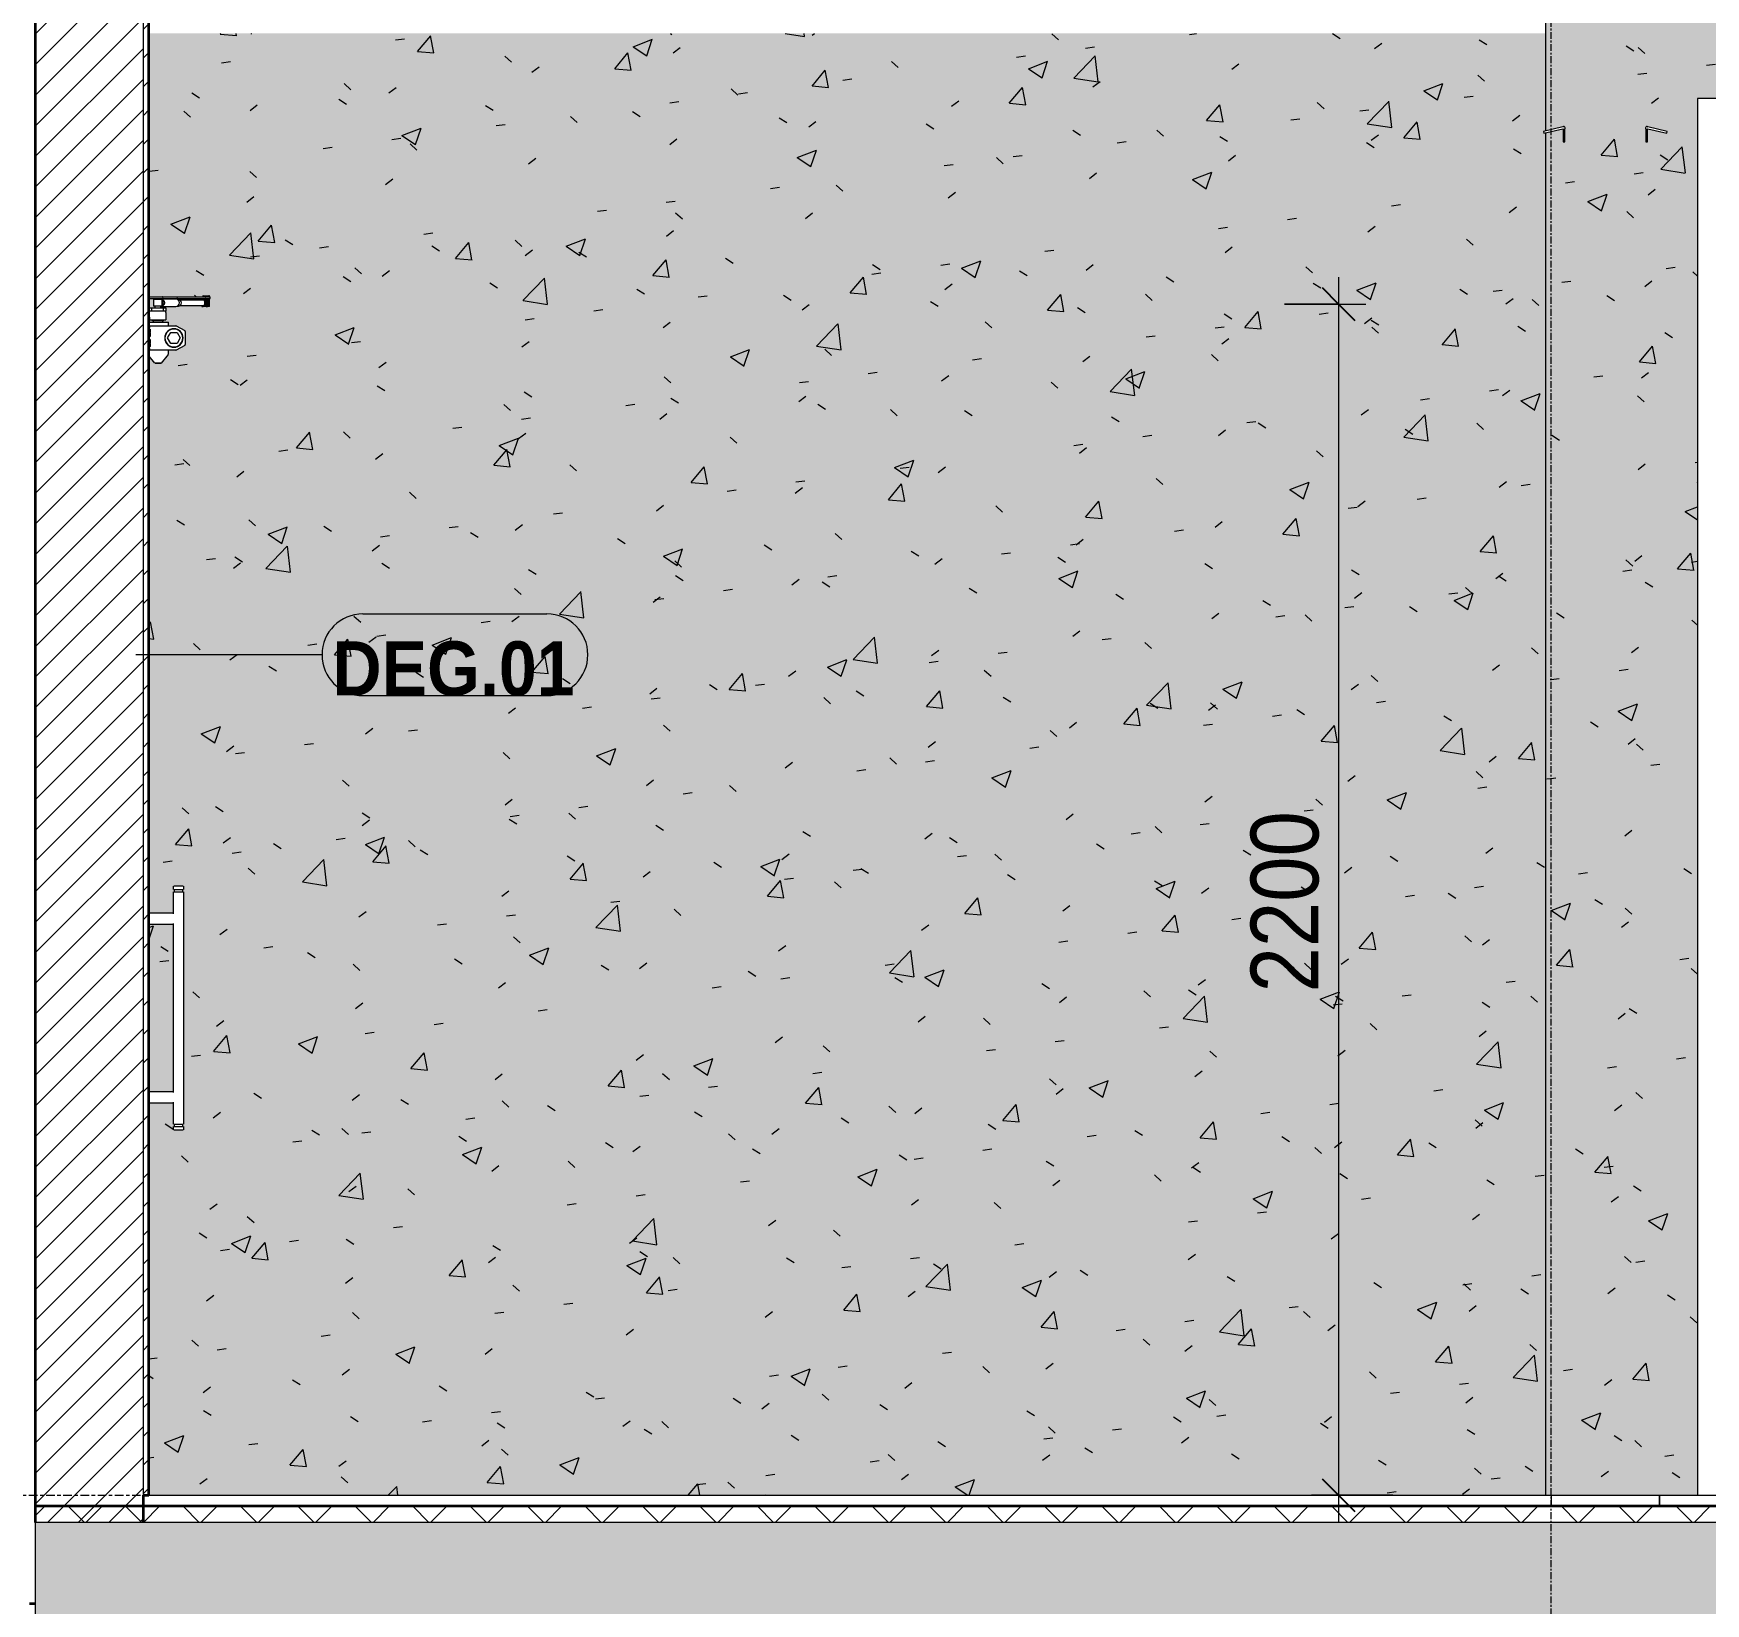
# Model space of a CAD drawing. Header units: millimetres. Extents: x 46644 to 147176, y -1287 to 53383.
# Drawn here: x 140837 to 143925, y 2000 to 4900 of the extents above; entities that cross this region are included whole.
import ezdxf

# ---------------------------------------------------------------- set-up
doc = ezdxf.new("R2010")
doc.units = ezdxf.units.MM
doc.linetypes.add('Centre', pattern=[31.75, 6.35, -4.7625, 15.875, -4.7625])
doc.linetypes.add('Grid Line', pattern=[22.225, 12.7, -3.175, 3.175, -3.175])
for name, color, linetype, lineweight in [('0-3', 130, 'Continuous', 5), ('A-ANNO-DIMS', 211, 'Continuous', 9), ('A-ANNO-DIMS-50', 211, 'Continuous', 9), ('A-DETL-GENF-3', 9, 'Continuous', 18), ('A-DETL-THIN', 151, 'Continuous', 18), ('A-DOOR', 31, 'Continuous', 18), ('A-DOOR-IDEN', 31, 'Continuous', 9), ('A-FLOR-FNSH-1', 7, 'Continuous', 35), ('A-FLOR-LEVL-2', 51, 'Centre', 9), ('A-FLOR-PATT-1', 8, 'Continuous', 18), ('A-WALL', 113, 'Continuous', 18), ('A-WALL-1', 7, 'Continuous', 35), ('A-WALL-PATT-1', 9, 'Continuous', 18), ('A-WALL-PATT-3', 111, 'Continuous', 18), ('E-LITE-EQPM', 33, 'Continuous', 18), ('I-WALL', 2, 'Continuous', 18), ('S-COLS-4', 250, 'Continuous', 18), ('S-GRID-1', 1, 'Grid Line', 9)]:
    doc.layers.add(name, color=color, linetype=linetype, lineweight=lineweight)
doc.styles.add('Arial_B', font='arialbd.ttf', dxfattribs={"width": 0.9, "height": 100})
doc.styles.add('UTM Avo', font='', dxfattribs={"width": 0.9, "height": 125})
doc.styles.get('UTM Avo').set_extended_font_data('UTM Avo')
doc.dimstyles.new('1_Dim_chi_tiet_2_5', dxfattribs={"dimscale": 304.8, "dimtxt": 124.912619, "dimasz": 0.19685, "dimexe": 0.164042, "dimexo": 0.0625, "dimgap": 0.016404, "dimtad": 1, "dimdec": 0, "dimrnd": 5, "dimzin": 0, "dimdsep": 46, "dimtxsty": 'UTM Avo', "dimblk1": 'OBLIQUE', "dimblk2": 'OBLIQUE', "dimsah": 1, "dimcen": 0.09, "dimdle": 0.164042, "dimazin": 0, "dimtfac": 1, "dimtdec": 4, "dimtix": 1, "dimtmove": 0, "dimatfit": 3, "dimfxl": 0.328084, "dimfxlon": 1, "dimtvp": 1, "dimtolj": 1, "dimtzin": 0, "dimarcsym": 2})
pattern_1 = [(50, (137750.25, 15725), (364.368, -31.8783), [38.1, -419.1]), (355, (137750.25, 15725), (-70.486, 382.113), [30.48, -335.28]), (100.451, (137780.6, 15722.34), (293.885, 350.233), [32.38, -356.18]), (46.184, (137750.25, 15826.6), (542.158, -84.086), [57.15, -628.65]), (96.636, (137795.43, 15819.6), (474.805, 494.855), [48.57, -534.27]), (351.184, (137750.25, 15826.6), (474.81, 494.85), [45.72, -502.92]), (21, (137801.05, 15801.2), (303.2285, -204.5305), [38.1, -419.1]), (326, (137801.05, 15801.2), (123.604, 368.376), [30.48, -335.28]), (71.451, (137826.3, 15784.16), (426.834, 163.843), [32.38, -356.18]), (37.5, (137750.25, 15725), (6.1766, 169.1102), [16.764, -314.452, 16.764, -323.596, -336.55]), (37.5, (137750.25, 15725), (6.1766, 169.1102), [-671.576, 16.764, -319.786]), (7.5, (137750.25, 15725), (133.6389, 200.3615), [16.764, -177.292, 16.764, -306.832, -128.27]), (7.5, (137750.25, 15725), (133.6389, 200.3615), [-517.652, 16.764, -111.506]), (327.5, (137636.96, 15725), (271.1818, -11.4584), [16.764, -110.236, 16.764, -379.476, -525.78]), (327.5, (137636.96, 15725), (271.1818, -11.4584), [-523.24, 16.764, -509.016]), (317.5, (137586.16, 15725), (296.2585, 50.853), [16.764, -148.336, 16.764, -246.38, -373.38]), (317.5, (137586.16, 15725), (296.2585, 50.853), [-428.244, 16.764, -356.616])]
pattern_2 = [(37.5, (137750.25, 15725), (-1.60031, 48.94136), [1.676, -36.932, 1.676, -41.504, -41.275]), (37.5, (137750.25, 15725), (-1.60031, 48.94136), [-81.788, 1.676, -39.599]), (7.5, (137750.25, 15725), (44.9521, 71.68268), [1.676, -19.152, 1.676, -33.122, -13.335]), (7.5, (137750.25, 15725), (44.9521, 71.68268), [-55.626, 1.676, -11.659]), (327.5, (137719.006, 15725), (79.09879, 0.14376), [1.676, -11.024, 1.676, -44.044, -59.69]), (327.5, (137719.006, 15725), (79.09879, 0.14376), [-58.42, 1.676, -58.014]), (317.5, (137719.006, 15725), (76.35522, 22.29306), [1.676, -4.674, 1.676, -28.296, -34.29]), (317.5, (137719.006, 15725), (76.35522, 22.29306), [-36.322, 1.676, -32.614])]

# ---------------------------------------------------------------- blocks, each defined once
blk = doc.blocks.new('NCV_TKTC_KET CAU_rvt-6-TKCS_SẢNH - BẬC CẤP 3 - MẶT CẮT 2')
at = {"layer": 'S-COLS-4'}
for p, q in [((112052.6, 2200), (112052.6, 2180)), ((112252.6, 2180), (112252.6, 2200))]:
    blk.add_line(p, q, dxfattribs=at)
blk = doc.blocks.new('FD_07 - DIG_01-1800x2200-CỬA ĐI 2 CÁNH 2-2150809-TKCS_SẢNH - BẬC CẤP 3 - MẶT CẮT 2')
at = {"layer": 'A-DOOR'}
for p, q in [((109462.6, 4413.5), (109488, 4413.5)), ((109462.6, 4410.5), (109488, 4410.5)), ((109464.2, 4387), (109464.2, 4393)), ((109464.2, 4393), (109468.3, 4393)), ((109468.3, 4387), (109464.2, 4387)), ((109468.3, 4393), (109489.9, 4393)), ((109468.3, 4387), (109468.3, 4393)), ((109489.9, 4387), (109468.3, 4387)), ((109471.1, 4410.5), (109471.1, 4409.5)), ((109471.1, 4410.5), (109471.1, 4409.5)), ((109473.1, 4409.5), (109471.1, 4409.5)), ((109471.1, 4409.5), (109473.1, 4409.5)), ((109473.1, 4409.5), (109471.1, 4409.5)), ((109471.1, 4409.5), (109473.1, 4409.5)), ((109471.1, 4409), (109471.1, 4396)), ((109471.1, 4409), (109487.1, 4409)), ((109487.1, 4396), (109471.1, 4396)), ((109484.2, 4409.5), (109473.1, 4409.5)), ((109473.6, 4396), (109473.6, 4393)), ((109512.3, 4409.5), (109484.2, 4409.5)), ((109484.6, 4393), (109484.6, 4396)), ((109484.6, 4395.5), (109512.3, 4395.5)), ((109487.1, 4396), (109487.1, 4409)), ((109487.1, 4409), (109487.8, 4409)), ((109487.8, 4396), (109487.1, 4396)), ((109487.5, 4398.3), (109487.5, 4406.7)), ((109487.5, 4398.3), (109487.5, 4406.7)), ((109488, 4413.5), (109489.2, 4413.5)), ((109488, 4410.5), (109489.2, 4410.5)), ((109488.6, 4413.5), (109488.1, 4413.5)), ((109488.1, 4413.5), (109488.6, 4413.5)), ((109488.1, 4413.5), (109489.2, 4413.5)), ((109489.2, 4412.5), (109488.1, 4412.5)), ((109488.6, 4410.5), (109488.1, 4410.5)), ((109488.1, 4410.5), (109488.6, 4410.5)), ((109488.1, 4410.5), (109489.2, 4410.5)), ((109489.2, 4413.5), (109514.7, 4413.5)), ((109489.2, 4410.5), (109514.7, 4410.5)), ((109489.9, 4393), (109494.2, 4393)), ((109489.9, 4387), (109489.9, 4393)), ((109494.2, 4387), (109489.9, 4387)), ((109494.2, 4393), (109494.2, 4387)), ((109539.1, 4409.5), (109512.3, 4409.5)), ((109514.7, 4413.5), (109515.7, 4413.5)), ((109514.7, 4413.5), (109515.7, 4413.5)), ((109515.7, 4412.5), (109514.7, 4412.5)), ((109514.7, 4410.5), (109515.7, 4410.5)), ((109514.7, 4410.5), (109515.7, 4410.5)), ((109515.7, 4413.5), (109566.4, 4413.5)), ((109515.7, 4410.5), (109566.4, 4410.5)), ((109517, 4408.5), (109515.7, 4408.5)), ((109517, 4408.5), (109515.7, 4408.5)), ((109515.7, 4396.5), (109517, 4396.5)), ((109515.7, 4396.5), (109517, 4396.5)), ((109567, 4407.5), (109520.1, 4407.5)), ((109520.1, 4397.5), (109567, 4397.5)), ((109539.1, 4409.5), (109541.1, 4409.5)), ((109541.1, 4409.5), (109539.1, 4409.5)), ((109539.1, 4409.5), (109541.1, 4409.5)), ((109541.1, 4409.5), (109539.1, 4409.5)), ((109541.1, 4409.5), (109541.1, 4410.5)), ((109541.1, 4409.5), (109541.1, 4410.5)), ((109563, 4409.5), (109561, 4409.5)), ((109561, 4409.5), (109562, 4409.5)), ((109561, 4395.5), (109563, 4395.5)), ((109562, 4395.5), (109561, 4395.5)), ((109562, 4409.5), (109562.5, 4409.5)), ((109562.5, 4395.5), (109562, 4395.5)), ((109562.5, 4415.3), (109562.5, 4413.5)), ((109562.5, 4415.3), (109574.5, 4415.3)), ((109563.3, 4415.3), (109562.5, 4415.3)), ((109562.5, 4415.3), (109562.5, 4413.5)), ((109562.5, 4415.3), (109563.3, 4415.3)), ((109563.3, 4415.3), (109562.5, 4415.3)), ((109563, 4409.5), (109564.1, 4409.5)), ((109564.1, 4395.5), (109563, 4395.5)), ((109563.5, 4410.5), (109563.5, 4409.5)), ((109563.5, 4410.5), (109563.5, 4409.5)), ((109564.1, 4409.5), (109566.8, 4409.5)), ((109564.1, 4407.5), (109564.1, 4409.5)), ((109564.1, 4395.5), (109564.1, 4397.5)), ((109566.8, 4395.5), (109564.1, 4395.5)), ((109565.1, 4406.5), (109567, 4406.5)), ((109567, 4398.5), (109565.1, 4398.5)), ((109566.4, 4413.5), (109568, 4413.5)), ((109566.4, 4410.5), (109568, 4410.5)), ((109566.8, 4409.5), (109569.9, 4409.5)), ((109569.9, 4395.5), (109566.8, 4395.5)), ((109567, 4406.5), (109567.3, 4406.5)), ((109567.3, 4398.5), (109567, 4398.5)), ((109568, 4413.5), (109567.3, 4413.5)), ((109568, 4410.5), (109567.3, 4410.5)), ((109567.3, 4410.5), (109568, 4410.5)), ((109567.3, 4410.5), (109568, 4410.5)), ((109568, 4410.5), (109567.3, 4410.5)), ((109568, 4413.5), (109575.7, 4413.5)), ((109568, 4410.5), (109575.7, 4410.5)), ((109570.8, 4409.5), (109568.8, 4409.5)), ((109568.8, 4395.5), (109570.8, 4395.5)), ((109569, 4400.7), (109569, 4404.3)), ((109570.5, 4409.5), (109569.9, 4409.5)), ((109569.9, 4409.5), (109570.8, 4409.5)), ((109570.8, 4409.5), (109570.2, 4409.5)), ((109570.2, 4409.5), (109570.8, 4409.5)), ((109570.2, 4395.5), (109570.8, 4395.5)), ((109570.8, 4395.5), (109570.2, 4395.5)), ((109570.8, 4409.5), (109572.3, 4409.5)), ((109572.3, 4395.5), (109570.8, 4395.5)), ((109572.3, 4409.5), (109575, 4409.5)), ((109572.3, 4395.5), (109572.3, 4409.5)), ((109575, 4395.5), (109572.3, 4395.5)), ((109573.5, 4409.5), (109573.5, 4410.5)), ((109573.5, 4409.5), (109573.5, 4410.5)), ((109574.5, 4415.3), (109573.7, 4415.3)), ((109573.7, 4415.3), (109574.5, 4415.3)), ((109574.5, 4415.3), (109573.7, 4415.3)), ((109574.5, 4413.5), (109574.5, 4415.3)), ((109574.5, 4413.5), (109574.5, 4415.3)), ((109575, 4395.5), (109575, 4409.5)), ((109575.7, 4413.5), (109575.7, 4413.5)), ((109575.7, 4413.5), (109575.7, 4413.5)), ((109575.7, 4410.5), (109575.7, 4410.5)), ((109575.7, 4410.5), (109575.7, 4410.5)), ((109576.1, 4410.5), (109576.1, 4413.5)), ((109576.1, 4410.5), (109576.1, 4413.5)), ((109464.2, 4360), (109462.6, 4360)), ((109462.7, 4367), (109474.6, 4367)), ((109464.1, 4360), (109462.7, 4360)), ((109464, 4318), (109464, 4357)), ((109464.2, 4376.1), (109464.2, 4384.4)), ((109464.2, 4371), (109494.2, 4371)), ((109464.2, 4360), (109465.3, 4360)), ((109465.3, 4360), (109468.3, 4360)), ((109468.3, 4360), (109512.5, 4360)), ((109469.6, 4369), (109469.6, 4371)), ((109473.3, 4369), (109469.6, 4369)), ((109470.6, 4369), (109470.6, 4367)), ((109470.6, 4369), (109470.6, 4367)), ((109476.9, 4369), (109473.3, 4369)), ((109474.6, 4367), (109499.2, 4367)), ((109476.9, 4371), (109476.9, 4369)), ((109482, 4369), (109476.9, 4369)), ((109487, 4369), (109482, 4369)), ((109487, 4369), (109487, 4371)), ((109488.3, 4369), (109487, 4369)), ((109489.7, 4369), (109488.3, 4369)), ((109488.6, 4367), (109488.6, 4369)), ((109488.6, 4367), (109488.6, 4369)), ((109489.7, 4369), (109489.7, 4371)), ((109494.2, 4384.4), (109494.2, 4376.1)), ((109499.2, 4360), (109499.2, 4367)), ((109513.4, 4359.7), (109529, 4351.1)), ((109497.4, 4337.5), (109503.2, 4347.5)), ((109503.2, 4327.5), (109497.4, 4337.5)), ((109503.2, 4347.5), (109514.8, 4347.5)), ((109514.8, 4327.5), (109503.2, 4327.5)), ((109529, 4323.9), (109513.4, 4315.3)), ((109514.8, 4347.5), (109520.5, 4337.5)), ((109520.5, 4337.5), (109514.8, 4327.5)), ((109530, 4349.3), (109530, 4325.7)), ((109462.6, 4315), (109464.2, 4315)), ((109462.6, 4304), (109473.4, 4291.3)), ((109462.7, 4315), (109464.1, 4315)), ((109465.3, 4315), (109464.2, 4315)), ((109468.3, 4315), (109465.3, 4315)), ((109512.5, 4315), (109468.3, 4315)), ((109485.9, 4291.3), (109498.9, 4306.7)), ((109499.1, 4307.4), (109499.1, 4315)), ((109476.1, 4291), (109483.1, 4291)), ((109483.1, 4291), (109476.1, 4291)), ((109483.1, 4291), (109476.1, 4291)), ((109476.1, 4291), (109483.1, 4291)), ((109507.6, 3325), (109507.6, 3319)), ((109507.6, 3325), (109507.6, 3319)), ((109507.6, 3314.8), (109507.6, 3273.7)), ((109507.6, 3314.8), (109507.6, 3274.9)), ((109517.6, 3325), (109509, 3325)), ((109509, 3325), (109509, 3325)), ((109509, 3319), (109517.6, 3319)), ((109509, 3319), (109509, 3319)), ((109509, 3314.8), (109517.6, 3314.8)), ((109509, 3314.8), (109509, 3314.8)), ((109509.6, 3319), (109509.6, 3314.8)), ((109509.6, 3319), (109509.6, 3314.8)), ((109526.3, 3325), (109517.6, 3325)), ((109517.6, 3319), (109526.3, 3319)), ((109517.6, 3314.8), (109526.3, 3314.8)), ((109525.7, 3314.8), (109525.7, 3319)), ((109525.7, 3314.8), (109525.7, 3319)), ((109526.3, 3325), (109526.3, 3325)), ((109526.3, 3319), (109526.3, 3319)), ((109526.3, 3314.8), (109526.3, 3314.8)), ((109527.6, 3319), (109527.6, 3325)), ((109527.6, 3319), (109527.6, 3325)), ((109527.6, 2885.2), (109527.6, 3314.8)), ((109527.6, 2885.2), (109527.6, 3314.8)), ((109509, 3275), (109462.6, 3275)), ((109462.6, 3255), (109509, 3255)), ((109507.6, 3256.3), (109507.6, 2943.7)), ((109507.6, 3255), (109507.6, 2945)), ((109509, 2945), (109462.6, 2945)), ((109462.6, 2925), (109509, 2925)), ((109507.6, 2926.3), (109507.6, 2885.2)), ((109507.6, 2925.1), (109507.6, 2885.2)), ((109507.6, 2881), (109507.6, 2875)), ((109507.6, 2881), (109507.6, 2875)), ((109509, 2885.2), (109517.6, 2885.2)), ((109509, 2885.2), (109509, 2885.2)), ((109509, 2881), (109517.6, 2881)), ((109509, 2881), (109509, 2881)), ((109509, 2875), (109517.6, 2875)), ((109509, 2875), (109509, 2875)), ((109509.6, 2885.2), (109509.6, 2881)), ((109509.6, 2885.2), (109509.6, 2881)), ((109517.6, 2885.2), (109526.3, 2885.2)), ((109517.6, 2881), (109526.3, 2881)), ((109517.6, 2875), (109526.3, 2875)), ((109525.7, 2881), (109525.7, 2885.2)), ((109525.7, 2881), (109525.7, 2885.2)), ((109526.3, 2885.2), (109526.3, 2885.2)), ((109526.3, 2881), (109526.3, 2881)), ((109526.3, 2875), (109526.3, 2875)), ((109527.6, 2875), (109527.6, 2881)), ((109527.6, 2875), (109527.6, 2881))]:
    blk.add_line(p, q, dxfattribs=at)
at = {"layer": 'A-DOOR', "flags": 128}
for points in [[(109566.3, 4402.5), (109566.3, 4403.3), (109566.2, 4404), (109566, 4404.7), (109565.8, 4405.4), (109565.5, 4406), (109565.1, 4406.5)], [(109565.1, 4398.5), (109565.5, 4399), (109565.8, 4399.6), (109566, 4400.3), (109566.2, 4401), (109566.3, 4401.7), (109566.3, 4402.5)], [(109464.2, 4360), (109464.2, 4359.9), (109464.1, 4359.7), (109464.1, 4359.3), (109464, 4358.9), (109464, 4358.3), (109464, 4357.7), (109464, 4357)], [(109464, 4318), (109464, 4317.3), (109464, 4316.7), (109464, 4316.1), (109464.1, 4315.7), (109464.1, 4315.3), (109464.2, 4315.1), (109464.2, 4315)], [(109474.1, 4291), (109476.6, 4291), (109482, 4291), (109485.2, 4291), (109485.2, 4291)], [(109485.2, 4291), (109482.6, 4291), (109477.3, 4291), (109474.1, 4291), (109474.1, 4291)], [(109485.2, 4291), (109482.6, 4291), (109477.3, 4291), (109474.1, 4291), (109474.1, 4291)], [(109474.1, 4291), (109476.6, 4291), (109482, 4291), (109485.2, 4291), (109485.2, 4291)]]:
    blk.add_lwpolyline(points, dxfattribs=at)
at = {"layer": 'A-DOOR'}
for centre, radius, start, end in [((109509, 4337.5), 17, 0, 180), ((109512.5, 4358), 2, 60.8025, 90), ((109509, 4337.5), 17, 180, 360), ((109509, 4337.5), 16.5, 0, 180), ((109509, 4337.5), 16.5, 180, 0), ((109528, 4349.3), 2, 0, 60.8025), ((109528, 4325.7), 2, 299.1975, 0), ((109528, 4349.3), 2, 12.1605, 48.642), ((109528, 4325.7), 2, 311.358, 347.8395), ((109512.5, 4317), 2, 270, 299.1975)]:
    blk.add_arc(centre, radius, start, end, dxfattribs=at)
for centre, major_axis, ratio, start_param, end_param in [((109464.2, 4381), (0, 6), 0.000349, 5.323254, 6.283185), ((109484.2, 4402.5), (0, 7), 0.965835, 5.923077, 6.536775), ((109484.2, 4402.5), (0, 7), 0.965835, 3.201065, 3.501701), ((109485.4, 4402.5), (0, 6.79), 0.259156, 4.712389, 4.957067), ((109485.4, 4402.5), (0, 6.79), 0.259156, 4.467711, 4.712389), ((109487.5, 4402.5), (0, 2.5), 0.259156, 4.712389, 6.806784), ((109487.5, 4402.5), (0, 2.5), 0.259156, 2.617994, 4.712389), ((109487.3, 4402.5), (0, 6.79), 0.259156, 4.712389, 5.992125), ((109487.3, 4402.5), (0, 6.79), 0.259156, 3.432653, 4.712389), ((109494.2, 4381), (0, 6), 0.000349, 5.323254, 6.283185), ((109512.3, 4402.5), (0, 7), 0.965835, 4.712389, 6.283185), ((109512.3, 4402.5), (0, 7), 0.965835, 3.141593, 4.712389), ((109517, 4402.5), (0, 6), 0.965835, 4.712389, 6.462882), ((109517, 4402.5), (0, 6), 0.965835, 6.021386, 6.462882), ((109517, 4402.5), (0, 6), 0.965835, 2.961896, 4.712389), ((109517, 4402.5), (0, 6), 0.965835, 2.961896, 3.403392), ((109561, 4402.5), (0, 7), 0.259156, 2.366478, 3.141593), ((109561, 4402.5), (0, 7), 0.259156, 0, 0.772029), ((109561, 4402.5), (0, 7), 0.259156, 0, 0.261799), ((109561, 4402.5), (0, 7), 0.259156, 2.879793, 3.141593), ((109563, 4402.5), (0, 7), 0.259156, 0, 0.772029), ((109563, 4402.5), (0, 7), 0.259156, 2.366478, 3.141593), ((109568.8, 4402.5), (0, 7), 0.259156, 0, 1.570796), ((109568.8, 4402.5), (0, 7), 0.259156, 1.570796, 3.141593), ((109570.8, 4402.5), (0, 7), 0.259156, 0, 1.570796), ((109570.8, 4402.5), (0, 7), 0.259156, 1.570796, 3.141593), ((109566.1, 4402.5), (0, 5), 0.965835, 5.402701, 5.57145), ((109566.1, 4402.5), (0, 5), 0.965835, 3.852701, 4.022077), ((109570.2, 4402.5), (0, 2.5), 0.259156, 4.712389, 7.853982), ((109570.2, 4402.5), (0, 2.5), 0.259156, 1.570796, 4.712389), ((109566.1, 4402.5), (0, 5), 0.965835, 5.172597, 5.346026), ((109566.1, 4402.5), (0, 5), 0.965835, 4.078968, 4.252181), ((109566.1, 4402.5), (0, 5), 0.965835, 4.787008, 4.942493), ((109566.1, 4402.5), (0, 5), 0.965835, 4.482285, 4.636046), ((109567, 4402.5), (0, 5), 0.965835, 5.200993, 5.235988), ((109464.2, 4383), (0, 12), 0.000349, 2.181662, 3.141593), ((109494.2, 4383), (0, 12), 0.000349, 2.181662, 3.141593)]:
    blk.add_ellipse(centre, major_axis=major_axis, ratio=ratio, start_param=start_param, end_param=end_param, dxfattribs=at)
for points, knots in [([(109488.8, 4407.8), (109488.9, 4407.7), (109489.1, 4407.5), (109489.4, 4407.3), (109489.6, 4407), (109489.8, 4406.8), (109489.9, 4406.7), (109490, 4406.5), (109490.2, 4406.3), (109490.3, 4406.1), (109490.5, 4405.8), (109490.6, 4405.6), (109490.7, 4405.4), (109490.8, 4405.3), (109490.9, 4405), (109491.1, 4404.8), (109491.2, 4404.4), (109491.3, 4404), (109491.4, 4403.7), (109491.5, 4403.2), (109491.5, 4402.8), (109491.5, 4402.5)], [0.2, 0.2, 0.2, 0.2, 0.25, 0.3, 0.35, 0.375, 0.4, 0.425, 0.45, 0.5, 0.55, 0.575, 0.6, 0.625, 0.65, 0.7, 0.75, 0.8, 0.85, 0.9, 1, 1, 1, 1]), ([(109491.5, 4402.5), (109491.5, 4402.2), (109491.5, 4401.8), (109491.4, 4401.3), (109491.3, 4401), (109491.2, 4400.6), (109491.1, 4400.2), (109490.9, 4400), (109490.8, 4399.7), (109490.7, 4399.6), (109490.6, 4399.4), (109490.5, 4399.2), (109490.3, 4398.9), (109490.2, 4398.7), (109490, 4398.5), (109489.9, 4398.3), (109489.8, 4398.2), (109489.6, 4398), (109489.4, 4397.7), (109489.1, 4397.5), (109488.9, 4397.3), (109488.8, 4397.2)], [0, 0, 0, 0, 0.1, 0.15, 0.2, 0.25, 0.3, 0.35, 0.375, 0.4, 0.425, 0.45, 0.5, 0.55, 0.575, 0.6, 0.625, 0.65, 0.7, 0.75, 0.8, 0.8, 0.8, 0.8]), ([(109464.2, 4347), (109464.2, 4348.2), (109464.3, 4350), (109464.4, 4351.9), (109464.5, 4352.9), (109464.7, 4353.5), (109464.8, 4353.7), (109465, 4353.4), (109465.1, 4352.6), (109465.2, 4351.4), (109465.3, 4350.4), (109465.3, 4349.9)], [0, 0, 0, 0, 0.2, 0.3, 0.4, 0.5, 0.6, 0.7, 0.8, 0.9, 1, 1, 1, 1]), ([(109465.3, 4344.1), (109465.3, 4343), (109465.2, 4341.7), (109465, 4340.6), (109464.8, 4340.3), (109464.7, 4340.5), (109464.5, 4341.1), (109464.4, 4342.1), (109464.3, 4343.5), (109464.2, 4345.2), (109464.2, 4346.4), (109464.2, 4347)], [0, 0, 0, 0, 0.2, 0.3, 0.4, 0.5, 0.6, 0.7, 0.8, 0.9, 1, 1, 1, 1]), ([(109464.2, 4328), (109464.2, 4329.2), (109464.3, 4331), (109464.4, 4332.9), (109464.5, 4333.9), (109464.7, 4334.5), (109464.8, 4334.7), (109465, 4334.4), (109465.1, 4333.6), (109465.2, 4332.4), (109465.3, 4331.4), (109465.3, 4330.9)], [0, 0, 0, 0, 0.2, 0.3, 0.4, 0.5, 0.6, 0.7, 0.8, 0.9, 1, 1, 1, 1]), ([(109465.3, 4325.1), (109465.3, 4324), (109465.2, 4322.7), (109465, 4321.6), (109464.8, 4321.3), (109464.7, 4321.5), (109464.5, 4322.1), (109464.4, 4323.1), (109464.3, 4324.5), (109464.2, 4326.2), (109464.2, 4327.4), (109464.2, 4328)], [0, 0, 0, 0, 0.2, 0.3, 0.4, 0.5, 0.6, 0.7, 0.8, 0.9, 1, 1, 1, 1])]:
    blk.add_open_spline(points, degree=3, knots=knots, dxfattribs=at)
for points in [[(109465.3, 4349.9), (109465.3, 4349.4), (109465.4, 4348.5), (109465.5, 4347.5), (109465.5, 4347)], [(109465.5, 4347), (109465.5, 4346.5), (109465.4, 4345.5), (109465.3, 4344.6), (109465.3, 4344.1)], [(109465.3, 4330.9), (109465.3, 4330.4), (109465.4, 4329.5), (109465.5, 4328.5), (109465.5, 4328)], [(109465.5, 4328), (109465.5, 4327.5), (109465.4, 4326.5), (109465.3, 4325.6), (109465.3, 4325.1)]]:
    blk.add_open_spline(points, degree=3, dxfattribs=at)
blk = doc.blocks.new('Thang may HIEN - Dài x Rộng - 2000x2000-2402870-TKCS_SẢNH - BẬC CẤP 3 - MẶT CẮT 2')
at = {"layer": 'A-DOOR'}
for p, q in [((112322.6, 4780), (112322.6, 2200)), ((113607.9, 4780), (112322.6, 4780)), ((112612.6, 2200), (112612.6, 4490)), ((112612.6, 4490), (113607.9, 4490)), ((112702.6, 4400), (112612.6, 4490)), ((112702.6, 2200), (112702.6, 4400)), ((112702.6, 4400), (113607.9, 4400)), ((113192.6, 4400), (113192.6, 2200)), ((113212.6, 4400), (113212.6, 2200)), ((112412.6, 3405.9), (112412.6, 3005.9)), ((112522.6, 3405.9), (112412.6, 3405.9)), ((112522.6, 3005.9), (112522.6, 3405.9)), ((112412.6, 3005.9), (112522.6, 3005.9)), ((112322.6, 2200), (112612.6, 2200)), ((112622.6, 2200), (112612.6, 2200))]:
    blk.add_line(p, q, dxfattribs=at)
blk = doc.blocks.new('LIC_06-ĐÈN LED TRÒN DOWNLIGHT_ P_18W - LIC_06-ĐÈN LED TRÒN DOWNLIGHT_ P_18W - ÁNH SÁNG 6000K-1339139-TKCS_SẢNH - BẬC CẤP 3 - MẶT CẮT 2')
at = {"layer": 'E-LITE-EQPM'}
for p, q in [((112074.2, 4727.2), (112038.2, 4719)), ((112266.9, 4719), (112230.9, 4727.2)), ((112038.2, 4719), (112038.9, 4716)), ((112038.9, 4716), (112074, 4724.1)), ((112074.6, 4723.5), (112074.6, 4700)), ((112074.6, 4700), (112077.6, 4700)), ((112077.6, 4700), (112077.6, 4723.5)), ((112227.6, 4723.5), (112227.6, 4700)), ((112227.6, 4700), (112230.6, 4700)), ((112230.6, 4700), (112230.6, 4723.5)), ((112231.1, 4724.1), (112266.2, 4716)), ((112266.2, 4716), (112266.9, 4719))]:
    blk.add_line(p, q, dxfattribs=at)
for centre, radius, start, end in [((112076.1, 4725.5), 2.5, 306.8266, 137.5673), ((112229.1, 4725.5), 2.5, 42.4327, 233.1734), ((112076.7, 4726.2), 3.47, 218.3939, 231.6061), ((112228.4, 4726.2), 3.47, 308.3939, 321.6061)]:
    blk.add_arc(centre, radius, start, end, dxfattribs=at)
blk = doc.blocks.new('STN_Door Tag - STN_Door Tag-1788670-TKCS_SẢNH - BẬC CẤP 3 - MẶT CẮT 2')
at = {"layer": 'A-DOOR-IDEN'}
for p, q in [((109858, 3827.9), (110198, 3827.9)), ((109858, 3676.9), (110198, 3676.9))]:
    blk.add_line(p, q, dxfattribs=at)
for centre, start, end in [((109858, 3752.4), 90, 270), ((110198, 3752.4), 270, 90)]:
    blk.add_arc(centre, 75.5, start, end, dxfattribs=at)
blk = doc.blocks.new('DIMBLOCK53-TKCS_SẢNH - BẬC CẤP 3 - MẶT CẮT 2')
at = {"layer": 'A-ANNO-DIMS-50'}
for p, q in [((143247.2, 4450), (143247.2, 2150)), ((143147.2, 4400), (143297.2, 4400)), ((143247.2, 4400), (143147.2, 4400)), ((143347.2, 2200), (143197.2, 2200)), ((143247.2, 2200), (143347.2, 2200))]:
    blk.add_line(p, q, dxfattribs=at)
at = {"layer": 'A-ANNO-DIMS-50', "lineweight": 25}
for p, q in [((143247.2, 4400), (143217.2, 4430)), ((143247.2, 4400), (143277.2, 4370)), ((143247.2, 2200), (143217.2, 2230)), ((143247.2, 2200), (143277.2, 2170))]:
    blk.add_line(p, q, dxfattribs=at)
at = {"layer": 'A-ANNO-DIMS-50', "color": 0, "insert": (143084.8, 3128.8), "char_height": 125, "width": 410.824, "attachment_point": 1, "rotation": 90, "line_spacing_factor": 1.110334, "style": 'UTM Avo'}
blk.add_mtext('2200', dxfattribs=at)
blk = doc.blocks.new('_Oblique')
at = {"color": 0, "linetype": 'ByBlock', "lineweight": -2}
blk.add_line((-0.5, -0.5), (0.5, 0.5), dxfattribs=at)

msp = doc.modelspace()

# ---------------------------------------------------------------- hatches: boundary and pattern name
at = {"layer": 'A-DETL-GENF-3'}
h = msp.add_hatch(dxfattribs=at)
h.set_pattern_fill('FP_45', color=256, style=0, pattern_type=2)
h.set_pattern_definition([(50, (137750.25, 15725), (364.368, -31.8783), [38.1, -419.1]), (355, (137750.25, 15725), (-70.486, 382.113), [30.48, -335.28]), (100.451, (137780.6, 15722.34), (293.885, 350.233), [32.38, -356.18]), (46.184, (137750.25, 15826.6), (542.158, -84.086), [57.15, -628.65]), (96.636, (137795.43, 15819.6), (474.805, 494.855), [48.57, -534.27]), (351.184, (137750.25, 15826.6), (474.81, 494.85), [45.72, -502.92]), (21, (137801.05, 15801.2), (303.2285, -204.5305), [38.1, -419.1]), (326, (137801.05, 15801.2), (123.604, 368.376), [30.48, -335.28]), (71.451, (137826.3, 15784.16), (426.834, 163.843), [32.38, -356.18]), (37.5, (137750.25, 15725), (6.1766, 169.1102), [3.353, -327.863, 3.353, -337.007, -336.55]), (37.5, (137750.25, 15725), (6.1766, 169.1102), [-671.576, 3.353, -333.197]), (7.5, (137750.25, 15725), (133.6389, 200.3615), [3.353, -190.703, 3.353, -320.243, -128.27]), (7.5, (137750.25, 15725), (133.6389, 200.3615), [-517.652, 3.353, -124.917]), (327.5, (137636.96, 15725), (271.1818, -11.4584), [3.353, -123.647, 3.353, -392.887, -525.78]), (327.5, (137636.96, 15725), (271.1818, -11.4584), [-523.24, 3.353, -522.427]), (317.5, (137586.16, 15725), (296.2585, 50.853), [3.353, -161.747, 3.353, -259.791, -373.38]), (317.5, (137586.16, 15725), (296.2585, 50.853), [-428.244, 3.353, -370.027]), (45, (137750.25, 15725), (-125.7236, 125.7236), []), (45, (137750.25, 15915.5), (-125.7236, 125.7236), [])])
h.paths.add_polyline_path([(143639.8, 1550), (143939.8, 1550), (143939.8, 1950), (145195.1, 1950), (145195.1, 2150), (140839.8, 2150), (140839.8, 1950), (134558, 1950), (134558, 1790), (137839.7, 1790), (137839.7, 1560), (138039.7, 1560), (138039.7, 1790), (139564.7, 1790), (139564.7, 1560), (139764.7, 1560), (139764.7, 1790), (141039.8, 1790), (141039.8, 1950), (143639.8, 1950)])
h.paths.add_polyline_path([(139739.7, 4900), (139739.7, 5330), (143639.8, 5330), (143639.8, 4950), (143939.8, 4950), (143939.8, 5360), (145195.1, 5360), (145195.1, 5530), (143639.8, 5530), (143639.8, 5500), (139039.8, 5500), (139039.8, 5330), (139439.7, 5330), (139439.7, 4900)])
at = {"layer": 'A-FLOR-PATT-1'}
h = msp.add_hatch(dxfattribs=at)
h.set_pattern_fill('FP_46', color=256, style=0, pattern_type=2)
h.set_pattern_definition([(45, (137750.25, 15725), (-53.033, 53.033), []), (135, (137750.25, 15725), (-53.033, -53.033), [])])
h.paths.add_polyline_path([(142552.3, 2150), (145195.1, 2150), (145195.1, 2180), (140839.8, 2180), (140839.8, 2150), (141215.9, 2150)])
at = {"layer": 'A-WALL-PATT-1'}
h = msp.add_hatch(dxfattribs=at)
h.set_pattern_fill('FP_48', color=256, style=0, pattern_type=2)
h.set_pattern_definition(pattern_1)
h.paths.add_polyline_path([(143888.6, 2200), (143909.7, 2200), (143909.7, 4780), (145195.1, 4780), (145195.1, 5360), (143939.8, 5360), (143939.8, 4950), (143639.8, 4950), (143639.8, 4722.3), (143661.4, 4726.9), (143661.2, 4724.1), (143639.8, 4719), (143639.8, 2200)])
h.paths.add_polyline_path([(143814.7, 4700), (143815.1, 4723.5), (143817.7, 4723.5), (143817.7, 4700)])
h.paths.add_polyline_path([(143664.7, 4723.5), (143661.4, 4723.9), (143661.9, 4727.6), (143663.7, 4728), (143665.3, 4726.9), (143665.7, 4725.1), (143664.9, 4723.6)])
h.paths.add_polyline_path([(143661.7, 4700), (143661.9, 4723.5), (143664.7, 4723.5), (143664.7, 4700)])
h.paths.add_polyline_path([(143853.4, 4716), (143818.3, 4724.5), (143818.3, 4727.1), (143854.1, 4719)])
h.paths.add_polyline_path([(143814.7, 4723.5), (143813.8, 4725.1), (143814.2, 4726.9), (143815.7, 4728), (143817.6, 4727.6), (143818.1, 4726.9), (143817.6, 4723.7), (143815.1, 4723.5)])
h.paths.add_polyline_path([(143674.8, 5530), (143839.8, 5530), (143839.8, 5580), (145195.1, 5580), (145195.1, 5600), (143639.8, 5600), (143639.8, 5530)])
h = msp.add_hatch(dxfattribs=at)
h.set_pattern_fill('FP_49', color=256, style=0, pattern_type=2)
h.set_pattern_definition(pattern_2)
h.paths.add_polyline_path([(143888.6, 2200), (143909.7, 2200), (143909.7, 4780), (145195.1, 4780), (145195.1, 5360), (143939.8, 5360), (143939.8, 4950), (143639.8, 4950), (143639.8, 4722.3), (143661.4, 4726.9), (143661.2, 4724.1), (143639.8, 4719), (143639.8, 2200)])
h.paths.add_polyline_path([(143814.7, 4700), (143815.1, 4723.5), (143817.7, 4723.5), (143817.7, 4700)])
h.paths.add_polyline_path([(143664.7, 4723.5), (143661.4, 4723.9), (143661.9, 4727.6), (143663.7, 4728), (143665.3, 4726.9), (143665.7, 4725.1), (143664.9, 4723.6)])
h.paths.add_polyline_path([(143661.7, 4700), (143661.9, 4723.5), (143664.7, 4723.5), (143664.7, 4700)])
h.paths.add_polyline_path([(143853.4, 4716), (143818.3, 4724.5), (143818.3, 4727.1), (143854.1, 4719)])
h.paths.add_polyline_path([(143814.7, 4723.5), (143813.8, 4725.1), (143814.2, 4726.9), (143815.7, 4728), (143817.6, 4727.6), (143818.1, 4726.9), (143817.6, 4723.7), (143815.1, 4723.5)])
h.paths.add_polyline_path([(143674.8, 5530), (143839.8, 5530), (143839.8, 5580), (145195.1, 5580), (145195.1, 5600), (143639.8, 5600), (143639.8, 5530)])
h = msp.add_hatch(dxfattribs=at)
h.set_pattern_fill('FP_48', color=256, style=0, pattern_type=2)
h.set_pattern_definition(pattern_1)
h.paths.add_polyline_path([(143629.8, 2200), (143639.8, 2200), (143639.8, 4719.2), (143629.8, 4716.9), (143629.8, 3167)])
h.paths.add_polyline_path([(143629.8, 4720), (143639.8, 4722.3), (143639.8, 5330), (143629.8, 5330), (143629.8, 4724.1)])
h.paths.add_polyline_path([(143629.8, 5500), (143639.8, 5500), (143639.8, 5550), (143629.8, 5550), (143629.8, 5530)])
h = msp.add_hatch(dxfattribs=at)
h.set_pattern_fill('FP_49', color=256, style=0, pattern_type=2)
h.set_pattern_definition(pattern_2)
h.paths.add_polyline_path([(143629.8, 2200), (143639.8, 2200), (143639.8, 4719.2), (143629.8, 4716.9), (143629.8, 3167)])
h.paths.add_polyline_path([(143629.8, 4720), (143639.8, 4722.3), (143639.8, 5330), (143629.8, 5330), (143629.8, 4724.1)])
h.paths.add_polyline_path([(143629.8, 5500), (143639.8, 5500), (143639.8, 5550), (143629.8, 5550), (143629.8, 5530)])
h = msp.add_hatch(dxfattribs=at)
h.set_pattern_fill('FP_48', color=256, style=0, pattern_type=2)
h.set_pattern_definition(pattern_1)
h.paths.add_polyline_path([(141081.4, 4395.5), (141071.8, 4395.5), (141071.8, 4393), (141081.4, 4393)])
h.paths.add_polyline_path([(141049.8, 2200), (143629.8, 2200), (143629.8, 4716.9), (143626.1, 4716), (143625.4, 4719), (143629.8, 4720), (143629.8, 4900), (141049.8, 4900), (141049.8, 4413.5), (141150.4, 4413.5), (141150.4, 4415.3), (141160.8, 4415.3), (141160.8, 4413.5), (141162.8, 4413.5), (141162.8, 4410.5), (141126.3, 4410.5), (141126.3, 4409.5), (141101.9, 4409), (141104.2, 4408.5), (141111.5, 4407.5), (141146.9, 4407.5), (141148.2, 4409.5), (141162.1, 4409.5), (141161.6, 4395.5), (141147.7, 4395.7), (141146.5, 4397.5), (141106.2, 4397), (141104.1, 4396.5), (141102.4, 4396.2), (141099.5, 4395.5), (141081.4, 4395.5), (141081.4, 4371), (141076.8, 4371), (141076.6, 4369), (141075.5, 4368.9), (141075.5, 4367), (141086.3, 4367), (141086.3, 4360), (141100.6, 4359.7), (141116.1, 4351.1), (141117.1, 4349.3), (141117, 4325.5), (141116.1, 4323.9), (141099.6, 4315), (141086.3, 4315), (141086, 4307.4), (141085.1, 4307.1), (141085.3, 4306.7), (141086, 4306.7), (141072.3, 4291.3), (141060.5, 4291.3), (141049.8, 4304), (141049.8, 3275), (141096.1, 3275), (141096.1, 3314.8), (141097.8, 3314.8), (141097.8, 3319), (141096.1, 3319), (141096.1, 3325), (141113.5, 3325), (141113.5, 3319), (141111.8, 3319), (141111.8, 3314.8), (141113.5, 3314.8), (141113.5, 2885.2), (141111.8, 2885.2), (141111.8, 2881), (141113.5, 2881), (141113.5, 2875), (141096.1, 2875), (141096.1, 2881), (141097.8, 2881), (141097.8, 2885.2), (141096.1, 2885.2), (141096.1, 2925), (141049.8, 2925), (141049.8, 2315.1)])
h.paths.add_polyline_path([(141049.8, 2945), (141096.1, 2945), (141096.1, 3255), (141049.8, 3255), (141049.8, 2954)])
h.paths.add_polyline_path([(141051.2, 4315), (141051.4, 4315.4), (141051.1, 4315.1), (141051.1, 4315)])
h.paths.add_polyline_path([(141052.5, 4325.1), (141052.2, 4318), (141052.5, 4322.5), (141052.5, 4325)])
h.paths.add_polyline_path([(141052.6, 4345.5), (141051.8, 4340.4), (141051.4, 4340.4), (141051.8, 4334.6), (141052.1, 4334.3), (141052.5, 4333.5), (141052.6, 4345.2)])
h.paths.add_polyline_path([(141051.2, 4353.3), (141051.6, 4353.6), (141051.2, 4353.3)])
h.paths.add_polyline_path([(141051.7, 4353.5), (141052, 4353.6), (141051.6, 4353.6)])
h.paths.add_polyline_path([(141051.2, 4359.3), (141051.4, 4359.9), (141051.1, 4360), (141051.3, 4359.6)])
h.paths.add_polyline_path([(141051.4, 4367), (141058.1, 4367), (141057.8, 4369), (141056.8, 4369), (141056.8, 4371), (141051.4, 4371), (141051.4, 4369.8)])
h.paths.add_polyline_path([(141051.4, 4367), (141051.4, 4393), (141060.8, 4393), (141060.3, 4396), (141058.3, 4396), (141058.8, 4409), (141060.3, 4409.5), (141059.8, 4410.5), (141049.8, 4410.5), (141049.9, 4367), (141051.4, 4367)])
h.paths.add_polyline_path([(141102.9, 4410.5), (141102.9, 4412.5), (141101.9, 4412.5), (141101.9, 4410.5)])
h.paths.add_polyline_path([(141076.3, 4410.5), (141076.3, 4412.5), (141075.3, 4412.5), (141075.3, 4410.5)])
h = msp.add_hatch(dxfattribs=at)
h.set_pattern_fill('FP_49', color=256, style=0, pattern_type=2)
h.set_pattern_definition(pattern_2)
h.paths.add_polyline_path([(141081.4, 4395.5), (141071.8, 4395.5), (141071.8, 4393), (141081.4, 4393)])
h.paths.add_polyline_path([(141049.8, 2200), (143629.8, 2200), (143629.8, 4716.9), (143626.1, 4716), (143625.4, 4719), (143629.8, 4720), (143629.8, 4900), (141049.8, 4900), (141049.8, 4413.5), (141150.4, 4413.5), (141150.4, 4415.3), (141160.8, 4415.3), (141160.8, 4413.5), (141162.8, 4413.5), (141162.8, 4410.5), (141126.3, 4410.5), (141126.3, 4409.5), (141101.9, 4409), (141104.2, 4408.5), (141111.5, 4407.5), (141146.9, 4407.5), (141148.2, 4409.5), (141162.1, 4409.5), (141161.6, 4395.5), (141147.7, 4395.7), (141146.5, 4397.5), (141106.2, 4397), (141104.1, 4396.5), (141102.4, 4396.2), (141099.5, 4395.5), (141081.4, 4395.5), (141081.4, 4371), (141076.8, 4371), (141076.6, 4369), (141075.5, 4368.9), (141075.5, 4367), (141086.3, 4367), (141086.3, 4360), (141100.6, 4359.7), (141116.1, 4351.1), (141117.1, 4349.3), (141117, 4325.5), (141116.1, 4323.9), (141099.6, 4315), (141086.3, 4315), (141086, 4307.4), (141085.1, 4307.1), (141085.3, 4306.7), (141086, 4306.7), (141072.3, 4291.3), (141060.5, 4291.3), (141049.8, 4304), (141049.8, 3275), (141096.1, 3275), (141096.1, 3314.8), (141097.8, 3314.8), (141097.8, 3319), (141096.1, 3319), (141096.1, 3325), (141113.5, 3325), (141113.5, 3319), (141111.8, 3319), (141111.8, 3314.8), (141113.5, 3314.8), (141113.5, 2885.2), (141111.8, 2885.2), (141111.8, 2881), (141113.5, 2881), (141113.5, 2875), (141096.1, 2875), (141096.1, 2881), (141097.8, 2881), (141097.8, 2885.2), (141096.1, 2885.2), (141096.1, 2925), (141049.8, 2925), (141049.8, 2315.1)])
h.paths.add_polyline_path([(141049.8, 2945), (141096.1, 2945), (141096.1, 3255), (141049.8, 3255), (141049.8, 2954)])
h.paths.add_polyline_path([(141051.2, 4315), (141051.4, 4315.4), (141051.1, 4315.1), (141051.1, 4315)])
h.paths.add_polyline_path([(141052.5, 4325.1), (141052.2, 4318), (141052.5, 4322.5), (141052.5, 4325)])
h.paths.add_polyline_path([(141052.6, 4345.5), (141051.8, 4340.4), (141051.4, 4340.4), (141051.8, 4334.6), (141052.1, 4334.3), (141052.5, 4333.5), (141052.6, 4345.2)])
h.paths.add_polyline_path([(141051.2, 4353.3), (141051.6, 4353.6), (141051.2, 4353.3)])
h.paths.add_polyline_path([(141051.7, 4353.5), (141052, 4353.6), (141051.6, 4353.6)])
h.paths.add_polyline_path([(141051.2, 4359.3), (141051.4, 4359.9), (141051.1, 4360), (141051.3, 4359.6)])
h.paths.add_polyline_path([(141051.4, 4367), (141058.1, 4367), (141057.8, 4369), (141056.8, 4369), (141056.8, 4371), (141051.4, 4371), (141051.4, 4369.8)])
h.paths.add_polyline_path([(141051.4, 4367), (141051.4, 4393), (141060.8, 4393), (141060.3, 4396), (141058.3, 4396), (141058.8, 4409), (141060.3, 4409.5), (141059.8, 4410.5), (141049.8, 4410.5), (141049.9, 4367), (141051.4, 4367)])
h.paths.add_polyline_path([(141102.9, 4410.5), (141102.9, 4412.5), (141101.9, 4412.5), (141101.9, 4410.5)])
h.paths.add_polyline_path([(141076.3, 4410.5), (141076.3, 4412.5), (141075.3, 4412.5), (141075.3, 4410.5)])
at = {"layer": 'A-WALL-PATT-3'}
h = msp.add_hatch(dxfattribs=at)
h.set_pattern_fill('FP_44', color=256, style=0, pattern_type=2)
h.set_pattern_definition([(45, (137750.25, 15725), (-28.28427, 28.28427), [])])
h.paths.add_polyline_path([(140881.9, 2150), (141039.8, 2150), (141039.8, 5330), (140839.8, 5330), (140839.8, 2150)])
h = msp.add_hatch(dxfattribs=at)
h.set_pattern_fill('FP_47', color=256, style=0, pattern_type=2)
h.set_pattern_definition([(45, (137750.248, 15725), (-26.5165, 26.5165), [])])
h.paths.add_polyline_path([(141049.8, 2200), (141049.8, 5330), (141039.8, 5330), (141039.8, 2200)])

# ---------------------------------------------------------------- linework, layer by layer
at = {"layer": 'A-DETL-THIN'}
for p, q in [((140839.8, 2150), (140839.8, 1950)), ((145195.1, 2150), (140839.8, 2150))]:
    msp.add_line(p, q, dxfattribs=at)
at = {"layer": 'A-DOOR-IDEN'}
msp.add_line((141025.8, 3752.9), (141369.7, 3752.9), dxfattribs=at)
at = {"layer": 'A-FLOR-FNSH-1'}
msp.add_line((145195.1, 2180), (140839.8, 2180), dxfattribs=at)
at = {"layer": 'A-FLOR-LEVL-2'}
msp.add_line((133832.3, 2200), (146039.7, 2200), dxfattribs=at)
at = {"layer": 'A-WALL'}
for p, q in [((141039.8, 2200), (141039.8, 5330)), ((143839.8, 2200), (143839.8, 2180))]:
    msp.add_line(p, q, dxfattribs=at)
at = {"layer": 'A-WALL-1'}
for p, q in [((140839.8, 5330), (140839.8, 2150)), ((141049.8, 2200), (141049.8, 5330)), ((141039.8, 2150), (141039.8, 2200)), ((141039.8, 2200), (141049.8, 2200)), ((140829.8, 2000), (140839.8, 2000))]:
    msp.add_line(p, q, dxfattribs=at)
at = {"layer": 'I-WALL'}
for p, q in [((143629.8, 4720), (143629.8, 5330)), ((143629.8, 2200), (143629.8, 4716.9)), ((141049.8, 2200), (143909.7, 2200))]:
    msp.add_line(p, q, dxfattribs=at)
at = {"layer": 'S-GRID-1'}
msp.add_line((143639.8, 689.3), (143639.8, 5391.4), dxfattribs=at)

# ---------------------------------------------------------------- block references
at = {"layer": '0-3'}
msp.add_blockref('NCV_TKTC_KET CAU_rvt-6-TKCS_SẢNH - BẬC CẤP 3 - MẶT CẮT 2', (31587.2, 0), dxfattribs=at)
at = {"layer": 'A-DOOR'}
for name in ['Thang may HIEN - Dài x Rộng - 2000x2000-2402870-TKCS_SẢNH - BẬC CẤP 3 - MẶT CẮT 2', 'FD_07 - DIG_01-1800x2200-CỬA ĐI 2 CÁNH 2-2150809-TKCS_SẢNH - BẬC CẤP 3 - MẶT CẮT 2']:
    msp.add_blockref(name, (31587.2, 0), dxfattribs=at)
at = {"layer": 'A-DOOR-IDEN'}
msp.add_blockref('STN_Door Tag - STN_Door Tag-1788670-TKCS_SẢNH - BẬC CẤP 3 - MẶT CẮT 2', (31587.2, 0), dxfattribs=at)
at = {"layer": 'E-LITE-EQPM'}
msp.add_blockref('LIC_06-ĐÈN LED TRÒN DOWNLIGHT_ P_18W - LIC_06-ĐÈN LED TRÒN DOWNLIGHT_ P_18W - ÁNH SÁNG 6000K-1339139-TKCS_SẢNH - BẬC CẤP 3 - MẶT CẮT 2', (31587.2, 0), dxfattribs=at)

# ---------------------------------------------------------------- texts
at = {"layer": 'A-DOOR-IDEN', "insert": (141612.6, 3726.5), "char_height": 100, "width": 458.55, "attachment_point": 5, "line_spacing_factor": 0.936439, "style": 'Arial_B'}
msp.add_mtext('\\pt2.25,4.5,6.75,9,11.25,13.5,15.75,18,20.25,22.5,24.75,27,29.25,31.5,33.75,36,38.25,40.5,42.75,45,47.25,49.5,51.75,54,56.25,58.5,60.75,63,65.25,67.5,69.75,72;DEG.01', dxfattribs=at)

# ---------------------------------------------------------------- dimensions: what is measured, and where the dimension line sits
at = {"layer": 'A-ANNO-DIMS'}
dim = msp.add_linear_dim(base=(143247.2, 2200), p1=(143147.2, 4400), p2=(143347.2, 2200), angle=90, dimstyle='1_Dim_chi_tiet_2_5', override={"dimpost": '<>', "dimfxl": 2209.072203}, dxfattribs=at)
dim.commit()
dim.dimension.update_dxf_attribs({"geometry": 'DIMBLOCK53-TKCS_SẢNH - BẬC CẤP 3 - MẶT CẮT 2', "text_midpoint": (143177.5, 3300)})

doc.saveas('drawing.dxf')
